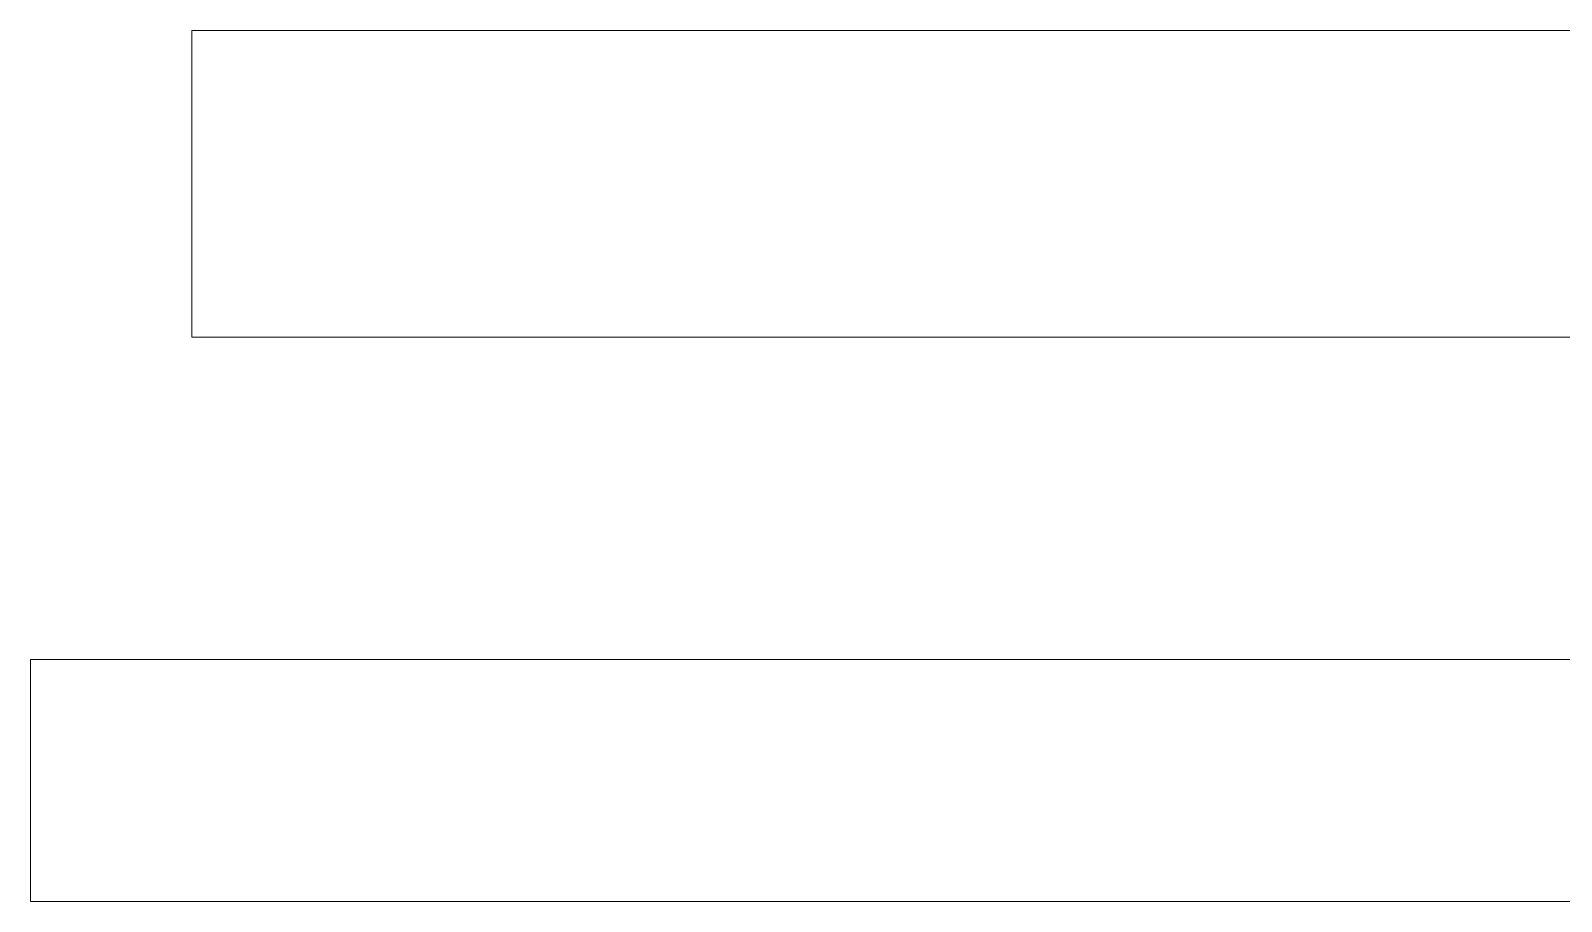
# Model space of a CAD drawing. Header units: millimetres. Extents: x 7368 to 7962, y 1333 to 2173.
# Drawn here: x 7435.12 to 7444.61, y 1684.34 to 1689.74 of the extents above; entities that cross this region are included whole.
import ezdxf

# ---------------------------------------------------------------- set-up
doc = ezdxf.new("R2010")
doc.units = ezdxf.units.MM

msp = doc.modelspace()

# ---------------------------------------------------------------- linework, layer by layer
at = {"linetype": 'Continuous', "lineweight": 18, "extrusion": (0, 1, 0)}
for p, q in [((7460.6216, 1689.7425), (7436.1216, 1689.7425)), ((7436.1216, 1689.7425), (7436.1216, 1687.8425)), ((7460.6216, 1687.8425), (7436.1216, 1687.8425)), ((7460.6216, 1685.8425), (7435.1216, 1685.8425)), ((7435.1216, 1685.8425), (7435.1216, 1684.3425)), ((7460.6216, 1684.3425), (7435.1216, 1684.3425))]:
    msp.add_line(p, q, dxfattribs=at)

doc.saveas('drawing.dxf')
